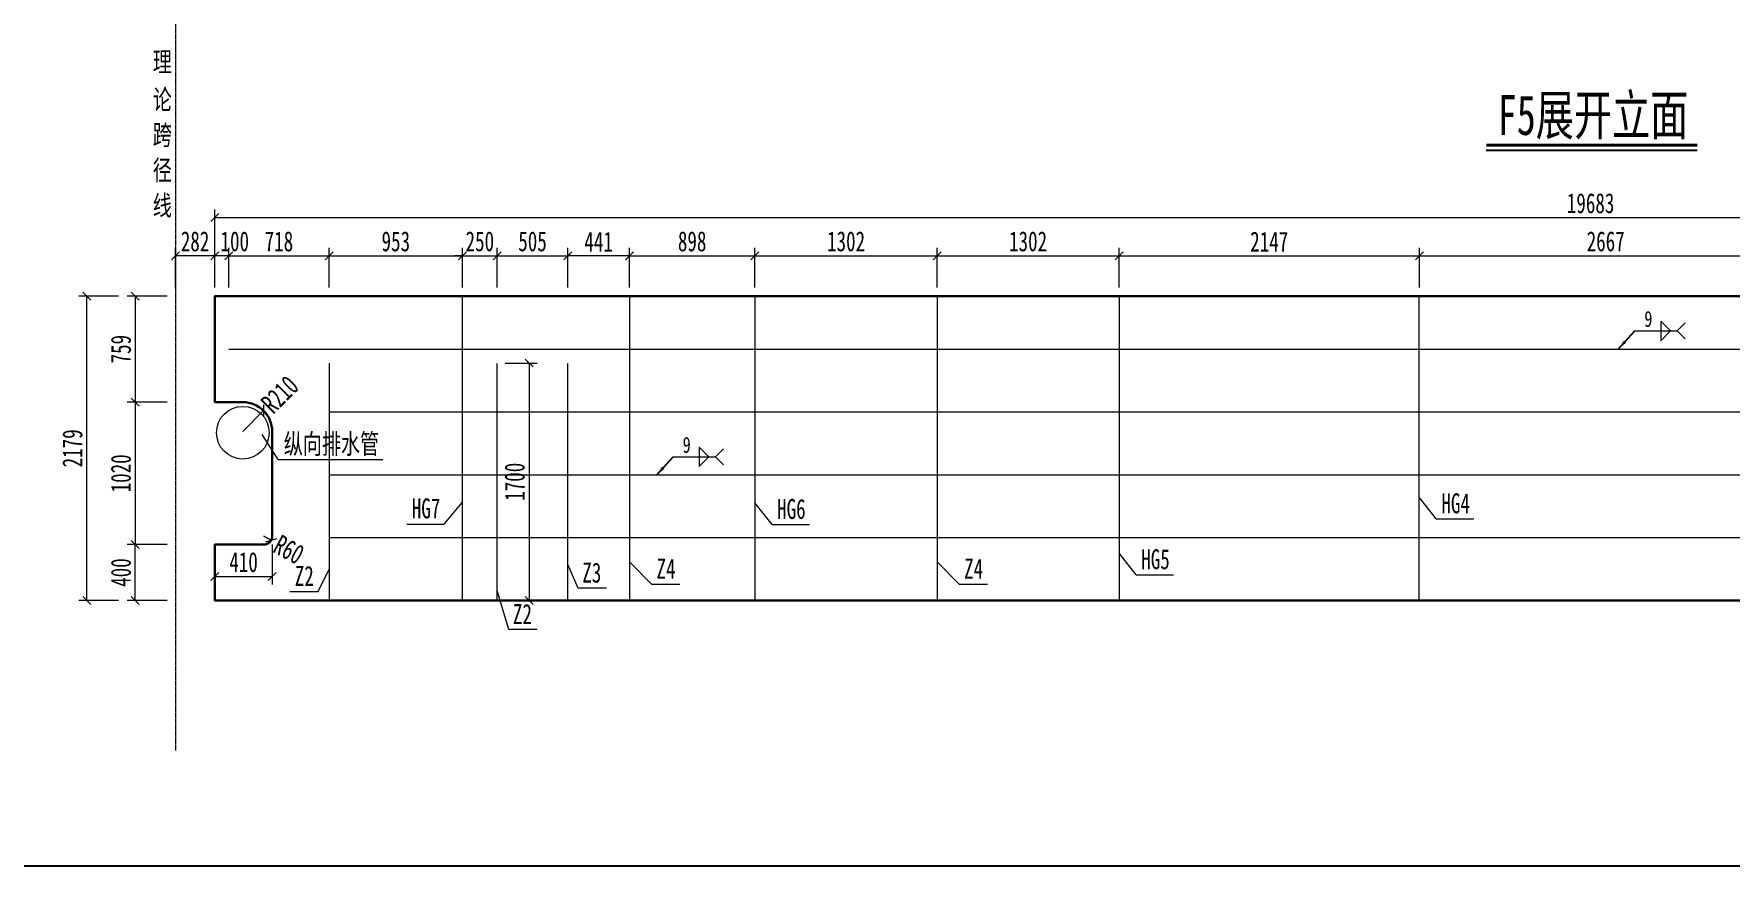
# Model space of a CAD drawing. Header units: millimetres. Extents: x -89049 to 410567, y -307459 to -100425.
# Drawn here: x 300748 to 312882, y -127671 to -121714 of the extents above; entities that cross this region are included whole.
import ezdxf
from ezdxf.enums import TextEntityAlignment as Align

# ---------------------------------------------------------------- set-up
doc = ezdxf.new("R2010")
doc.units = ezdxf.units.MM
doc.linetypes.add('CENTER2', pattern=[28.575, 19.05, -3.175, 3.175, -3.175])
doc.linetypes.add('DASHED', pattern=[0.75, 0.5, -0.25])
doc.layers.get('Defpoints').update_dxf_attribs({"color": 8})
for name, color, linetype, lineweight in [('Dim', 4, 'Continuous', 15), ('中心线', 2, 'CENTER2', 15), ('文字', 7, 'Continuous', 15), ('标注线及字体', 2, 'Continuous', 15), ('桥 构造粗实', 1, 'Continuous', 30), ('细实线', 4, 'Continuous', 15), ('虚线', 7, 'DASHED', 13)]:
    doc.layers.add(name, color=color, linetype=linetype, lineweight=lineweight)
doc.layers.add('Text', color=4, linetype='Continuous')
doc.styles.add('111', font='', dxfattribs={"width": 0.7})
doc.styles.add('BM_Dim', font='', dxfattribs={"width": 0.85})
doc.styles.add('SMEDI', font='', dxfattribs={"width": 0.75})
doc.styles.get("Standard").update_dxf_attribs({"font": ''})
doc.styles.get('111').set_extended_font_data('仿宋_GB2312')
doc.styles.get('BM_Dim').set_extended_font_data('仿宋_GB2312')
doc.styles.get('SMEDI').set_extended_font_data('仿宋_GB2312')
doc.styles.get('Standard').set_extended_font_data('仿宋_GB2312')
doc.dimstyles.new('200', dxfattribs={"dimscale": 0, "dimtxt": 2.5, "dimasz": 1, "dimexe": 1, "dimexo": 1, "dimgap": 0.6, "dimtad": 1, "dimdec": 0, "dimdsep": 46, "dimtxsty": '111', "dimblk": 'OBLIQUE', "dimcen": 0, "dimclrd": 4, "dimclre": 4, "dimclrt": 4, "dimadec": 1, "dimazin": 2, "dimtfac": 1, "dimtdec": 0, "dimtix": 1, "dimtmove": 2, "dimatfit": 3, "dimfxl": 4, "dimfxlon": 1, "dimtolj": 1, "dimlwd": -1, "dimlwe": -1, "dimarcsym": 0})
doc.dimstyles.new('MSteel_1.0_1.0', dxfattribs={"dimtxt": 3, "dimasz": 1.2, "dimexe": 1, "dimexo": 1, "dimgap": 1, "dimtad": 3, "dimtoh": 1, "dimdec": 0, "dimzin": 0, "dimdsep": 46, "dimtxsty": 'Standard', "dimblk": 'ARCHTICK', "dimcen": 0.09, "dimclrd": 3, "dimclre": 3, "dimadec": 0, "dimazin": 0, "dimtfac": 1, "dimtdec": 4, "dimtofl": 0, "dimtmove": 0, "dimatfit": 3, "dimfxl": 1, "dimtolj": 1, "dimtzin": 0, "dimarcsym": 0})

# ---------------------------------------------------------------- blocks, each defined once
blk = doc.blocks.new('_Oblique')
at = {"color": 0, "linetype": 'ByBlock', "lineweight": -2}
blk.add_line((-0.5, -0.5), (0.5, 0.5), dxfattribs=at)
blk = doc.blocks.new('*D609')
at = {"layer": 'Defpoints', "color": 0, "transparency": 16777216}
for p in [(302042, -123302), (302042, -124068), (302142, -124081)]:
    blk.add_point(p, dxfattribs=at)
at = {"layer": '细实线', "color": 4, "transparency": 16777216}
for p, q in [((302042, -123530), (302042, -123245)), ((302142, -123530), (302142, -123245)), ((302142, -123302), (302042, -123302))]:
    blk.add_line(p, q, dxfattribs=at)
at = {"layer": '细实线', "color": 4, "transparency": 16777216, "xscale": 57.14285714285715, "yscale": 57.14285714285715, "zscale": 57.14285714285715, "rotation": 180}
blk.add_blockref('_Oblique', (302042, -123302), dxfattribs=at)
at = {"layer": '细实线', "color": 4, "transparency": 16777216, "xscale": 57.14285714285715, "yscale": 57.14285714285715, "zscale": 57.14285714285715}
blk.add_blockref('_Oblique', (302142, -123302), dxfattribs=at)
at = {"layer": '细实线', "color": 4, "transparency": 16777216, "insert": (302185, -123200), "char_height": 142.9, "attachment_point": 5, "style": '111'}
blk.add_mtext('\\A1;100', dxfattribs=at)
blk = doc.blocks.new('*D610')
at = {"layer": 'Defpoints', "color": 0, "transparency": 16777216}
for p in [(302860, -123302), (302142, -124081), (302860, -124085)]:
    blk.add_point(p, dxfattribs=at)
at = {"layer": '细实线', "color": 4, "transparency": 16777216}
for p, q in [((302142, -123530), (302142, -123245)), ((302860, -123530), (302860, -123245)), ((302142, -123302), (302860, -123302))]:
    blk.add_line(p, q, dxfattribs=at)
at = {"layer": '细实线', "color": 4, "transparency": 16777216, "xscale": 57.14285714285715, "yscale": 57.14285714285715, "zscale": 57.14285714285715, "rotation": 180}
blk.add_blockref('_Oblique', (302142, -123302), dxfattribs=at)
at = {"layer": '细实线', "color": 4, "transparency": 16777216, "xscale": 57.14285714285715, "yscale": 57.14285714285715, "zscale": 57.14285714285715}
blk.add_blockref('_Oblique', (302860, -123302), dxfattribs=at)
at = {"layer": '细实线', "color": 4, "transparency": 16777216, "insert": (302501, -123200), "char_height": 142.9, "attachment_point": 5, "style": '111'}
blk.add_mtext('\\A1;718', dxfattribs=at)
blk = doc.blocks.new('*D611')
at = {"layer": 'Defpoints', "color": 0, "transparency": 16777216}
for p in [(321725, -123029), (321725, -123511), (302042, -123651)]:
    blk.add_point(p, dxfattribs=at)
at = {"layer": '细实线', "color": 4, "transparency": 16777216}
for p, q in [((302042, -123258), (302042, -122972)), ((302042, -123029), (321725, -123029)), ((321725, -123258), (321725, -122972))]:
    blk.add_line(p, q, dxfattribs=at)
at = {"layer": '细实线', "color": 4, "transparency": 16777216, "xscale": 57.14285714285715, "yscale": 57.14285714285715, "zscale": 57.14285714285715, "rotation": 180}
blk.add_blockref('_Oblique', (302042, -123029), dxfattribs=at)
at = {"layer": '细实线', "color": 4, "transparency": 16777216, "xscale": 57.14285714285715, "yscale": 57.14285714285715, "zscale": 57.14285714285715}
blk.add_blockref('_Oblique', (321725, -123029), dxfattribs=at)
at = {"layer": '细实线', "color": 4, "transparency": 16777216, "insert": (311884, -122927), "char_height": 142.9, "attachment_point": 5, "style": '111'}
blk.add_mtext('\\A1;19683', dxfattribs=at)
blk = doc.blocks.new('*D612')
at = {"layer": 'Defpoints', "color": 0, "transparency": 16777216}
for p in [(301760, -123302), (301760, -124097), (302042, -124097)]:
    blk.add_point(p, dxfattribs=at)
at = {"layer": '细实线', "color": 4, "transparency": 16777216}
for p, q in [((301760, -123530), (301760, -123245)), ((302042, -123530), (302042, -123245)), ((302042, -123302), (301760, -123302))]:
    blk.add_line(p, q, dxfattribs=at)
at = {"layer": '细实线', "color": 4, "transparency": 16777216, "xscale": 57.14285714285715, "yscale": 57.14285714285715, "zscale": 57.14285714285715, "rotation": 180}
blk.add_blockref('_Oblique', (301760, -123302), dxfattribs=at)
at = {"layer": '细实线', "color": 4, "transparency": 16777216, "xscale": 57.14285714285715, "yscale": 57.14285714285715, "zscale": 57.14285714285715}
blk.add_blockref('_Oblique', (302042, -123302), dxfattribs=at)
at = {"layer": '细实线', "color": 4, "transparency": 16777216, "insert": (301901, -123200), "char_height": 142.9, "attachment_point": 5, "style": '111'}
blk.add_mtext('\\A1;282', dxfattribs=at)
blk = doc.blocks.new('*D613')
at = {"layer": 'Defpoints', "color": 0, "transparency": 16777216}
for p in [(303813, -123302), (302860, -123731), (303813, -123691)]:
    blk.add_point(p, dxfattribs=at)
at = {"layer": '细实线', "color": 4, "transparency": 16777216}
for p, q in [((302860, -123530), (302860, -123245)), ((303813, -123530), (303813, -123245)), ((302860, -123302), (303813, -123302))]:
    blk.add_line(p, q, dxfattribs=at)
at = {"layer": '细实线', "color": 4, "transparency": 16777216, "xscale": 57.14285714285715, "yscale": 57.14285714285715, "zscale": 57.14285714285715, "rotation": 180}
blk.add_blockref('_Oblique', (302860, -123302), dxfattribs=at)
at = {"layer": '细实线', "color": 4, "transparency": 16777216, "xscale": 57.14285714285715, "yscale": 57.14285714285715, "zscale": 57.14285714285715}
blk.add_blockref('_Oblique', (303813, -123302), dxfattribs=at)
at = {"layer": '细实线', "color": 4, "transparency": 16777216, "insert": (303337, -123200), "char_height": 142.9, "attachment_point": 5, "style": '111'}
blk.add_mtext('\\A1;953', dxfattribs=at)
blk = doc.blocks.new('*D614')
at = {"layer": 'Defpoints', "color": 0, "transparency": 16777216}
for p in [(304063, -123302), (303813, -123731), (304063, -123670)]:
    blk.add_point(p, dxfattribs=at)
at = {"layer": '细实线', "color": 4, "transparency": 16777216}
for p, q in [((303813, -123530), (303813, -123245)), ((304063, -123530), (304063, -123245)), ((303813, -123302), (303756, -123302)), ((303813, -123302), (304063, -123302)), ((304063, -123302), (304120, -123302))]:
    blk.add_line(p, q, dxfattribs=at)
at = {"layer": '细实线', "color": 4, "transparency": 16777216, "xscale": 57.14285714285715, "yscale": 57.14285714285715, "zscale": 57.14285714285715}
blk.add_blockref('_Oblique', (303813, -123302), dxfattribs=at)
at = {"layer": '细实线', "color": 4, "transparency": 16777216, "xscale": 57.14285714285715, "yscale": 57.14285714285715, "zscale": 57.14285714285715, "rotation": 180}
blk.add_blockref('_Oblique', (304063, -123302), dxfattribs=at)
at = {"layer": '细实线', "color": 4, "transparency": 16777216, "insert": (303938, -123200), "char_height": 142.9, "attachment_point": 5, "style": '111'}
blk.add_mtext('\\A1;250', dxfattribs=at)
blk = doc.blocks.new('*D615')
at = {"layer": 'Defpoints', "color": 0, "transparency": 16777216}
for p in [(304567, -123302), (304063, -123670), (304567, -123642)]:
    blk.add_point(p, dxfattribs=at)
at = {"layer": '细实线', "color": 4, "transparency": 16777216}
for p, q in [((304063, -123530), (304063, -123245)), ((304567, -123530), (304567, -123245)), ((304063, -123302), (304567, -123302))]:
    blk.add_line(p, q, dxfattribs=at)
at = {"layer": '细实线', "color": 4, "transparency": 16777216, "xscale": 57.14285714285715, "yscale": 57.14285714285715, "zscale": 57.14285714285715, "rotation": 180}
blk.add_blockref('_Oblique', (304063, -123302), dxfattribs=at)
at = {"layer": '细实线', "color": 4, "transparency": 16777216, "xscale": 57.14285714285715, "yscale": 57.14285714285715, "zscale": 57.14285714285715}
blk.add_blockref('_Oblique', (304567, -123302), dxfattribs=at)
at = {"layer": '细实线', "color": 4, "transparency": 16777216, "insert": (304315, -123200), "char_height": 142.9, "attachment_point": 5, "style": '111'}
blk.add_mtext('\\A1;505', dxfattribs=at)
blk = doc.blocks.new('*D616')
at = {"layer": 'Defpoints', "color": 0, "transparency": 16777216}
for p in [(307209, -123302), (305906, -123630), (307209, -123623)]:
    blk.add_point(p, dxfattribs=at)
at = {"layer": '细实线', "color": 4, "transparency": 16777216}
for p, q in [((305906, -123530), (305906, -123245)), ((307209, -123530), (307209, -123245)), ((305906, -123302), (307209, -123302))]:
    blk.add_line(p, q, dxfattribs=at)
at = {"layer": '细实线', "color": 4, "transparency": 16777216, "xscale": 57.14285714285715, "yscale": 57.14285714285715, "zscale": 57.14285714285715, "rotation": 180}
blk.add_blockref('_Oblique', (305906, -123302), dxfattribs=at)
at = {"layer": '细实线', "color": 4, "transparency": 16777216, "xscale": 57.14285714285715, "yscale": 57.14285714285715, "zscale": 57.14285714285715}
blk.add_blockref('_Oblique', (307209, -123302), dxfattribs=at)
at = {"layer": '细实线', "color": 4, "transparency": 16777216, "insert": (306558, -123200), "char_height": 142.9, "attachment_point": 5, "style": '111'}
blk.add_mtext('\\A1;1302', dxfattribs=at)
blk = doc.blocks.new('*D617')
at = {"layer": 'Defpoints', "color": 0, "transparency": 16777216}
for p in [(308511, -123302), (307209, -123623), (308511, -123660)]:
    blk.add_point(p, dxfattribs=at)
at = {"layer": '细实线', "color": 4, "transparency": 16777216}
for p, q in [((307209, -123530), (307209, -123245)), ((308511, -123530), (308511, -123245)), ((307209, -123302), (308511, -123302))]:
    blk.add_line(p, q, dxfattribs=at)
at = {"layer": '细实线', "color": 4, "transparency": 16777216, "xscale": 57.14285714285715, "yscale": 57.14285714285715, "zscale": 57.14285714285715, "rotation": 180}
blk.add_blockref('_Oblique', (307209, -123302), dxfattribs=at)
at = {"layer": '细实线', "color": 4, "transparency": 16777216, "xscale": 57.14285714285715, "yscale": 57.14285714285715, "zscale": 57.14285714285715}
blk.add_blockref('_Oblique', (308511, -123302), dxfattribs=at)
at = {"layer": '细实线', "color": 4, "transparency": 16777216, "insert": (307860, -123200), "char_height": 142.9, "attachment_point": 5, "style": '111'}
blk.add_mtext('\\A1;1302', dxfattribs=at)
blk = doc.blocks.new('*D618')
at = {"layer": 'Defpoints', "color": 0, "transparency": 16777216}
for p in [(310659, -123302), (310659, -123637), (308511, -123660)]:
    blk.add_point(p, dxfattribs=at)
at = {"layer": '细实线', "color": 4, "transparency": 16777216}
for p, q in [((308511, -123530), (308511, -123245)), ((310659, -123530), (310659, -123245)), ((308511, -123302), (310659, -123302))]:
    blk.add_line(p, q, dxfattribs=at)
at = {"layer": '细实线', "color": 4, "transparency": 16777216, "xscale": 57.14285714285715, "yscale": 57.14285714285715, "zscale": 57.14285714285715, "rotation": 180}
blk.add_blockref('_Oblique', (308511, -123302), dxfattribs=at)
at = {"layer": '细实线', "color": 4, "transparency": 16777216, "xscale": 57.14285714285715, "yscale": 57.14285714285715, "zscale": 57.14285714285715}
blk.add_blockref('_Oblique', (310659, -123302), dxfattribs=at)
at = {"layer": '细实线', "color": 4, "transparency": 16777216, "insert": (309585, -123201), "char_height": 142.9, "attachment_point": 5, "style": '111'}
blk.add_mtext('\\A1;2147', dxfattribs=at)
blk = doc.blocks.new('*D619')
at = {"layer": 'Defpoints', "color": 0, "transparency": 16777216}
for p in [(313325, -123302), (313325, -123637), (310659, -123731)]:
    blk.add_point(p, dxfattribs=at)
at = {"layer": '细实线', "color": 4, "transparency": 16777216}
for p, q in [((310659, -123530), (310659, -123245)), ((313325, -123530), (313325, -123245)), ((310659, -123302), (313325, -123302))]:
    blk.add_line(p, q, dxfattribs=at)
at = {"layer": '细实线', "color": 4, "transparency": 16777216, "xscale": 57.14285714285715, "yscale": 57.14285714285715, "zscale": 57.14285714285715, "rotation": 180}
blk.add_blockref('_Oblique', (310659, -123302), dxfattribs=at)
at = {"layer": '细实线', "color": 4, "transparency": 16777216, "xscale": 57.14285714285715, "yscale": 57.14285714285715, "zscale": 57.14285714285715}
blk.add_blockref('_Oblique', (313325, -123302), dxfattribs=at)
at = {"layer": '细实线', "color": 4, "transparency": 16777216, "insert": (311992, -123200), "char_height": 142.9, "attachment_point": 5, "style": '111'}
blk.add_mtext('\\A1;2667', dxfattribs=at)
blk = doc.blocks.new('*D836')
at = {"layer": 'Defpoints', "color": 0, "transparency": 16777216}
for p in [(305906, -123302), (305008, -123636), (305906, -123630)]:
    blk.add_point(p, dxfattribs=at)
at = {"layer": '细实线', "color": 4, "transparency": 16777216}
for p, q in [((305008, -123530), (305008, -123245)), ((305906, -123530), (305906, -123245)), ((305008, -123302), (305906, -123302))]:
    blk.add_line(p, q, dxfattribs=at)
at = {"layer": '细实线', "color": 4, "transparency": 16777216, "xscale": 57.14285714285715, "yscale": 57.14285714285715, "zscale": 57.14285714285715, "rotation": 180}
blk.add_blockref('_Oblique', (305008, -123302), dxfattribs=at)
at = {"layer": '细实线', "color": 4, "transparency": 16777216, "xscale": 57.14285714285715, "yscale": 57.14285714285715, "zscale": 57.14285714285715}
blk.add_blockref('_Oblique', (305906, -123302), dxfattribs=at)
at = {"layer": '细实线', "color": 4, "transparency": 16777216, "insert": (305457, -123200), "char_height": 142.9, "attachment_point": 5, "style": '111'}
blk.add_mtext('\\A1;898', dxfattribs=at)
blk = doc.blocks.new('_ArchTick')
at = {"color": 0, "linetype": 'ByBlock', "const_width": 0.15}
blk.add_lwpolyline([(-0.5, -0.5), (0.5, 0.5)], dxfattribs=at)
blk = doc.blocks.new('角焊缝2')
at = {"layer": 'Dim'}
blk.add_line((-3138.01, 370.22), (-3132.7, 370.22), dxfattribs=at)
blk.add_lwpolyline([(-3134.75, 371.45), (-3134.75, 368.99), (-3133.52, 370.22)], close=True, dxfattribs=at)
blk.add_lwpolyline([(-3131.7, 369.22), (-3132.7, 370.22), (-3131.7, 371.22)], dxfattribs=at)
blk = doc.blocks.new('*D1949')
at = {"layer": 'Defpoints', "color": 0, "transparency": 16777216}
for p in [(304567, -123302), (304567, -123642), (305008, -123663)]:
    blk.add_point(p, dxfattribs=at)
at = {"layer": '细实线', "color": 4, "transparency": 16777216}
for p, q in [((304567, -123530), (304567, -123245)), ((305008, -123530), (305008, -123245)), ((305008, -123302), (304567, -123302))]:
    blk.add_line(p, q, dxfattribs=at)
at = {"layer": '细实线', "color": 4, "transparency": 16777216, "xscale": 57.14285714285715, "yscale": 57.14285714285715, "zscale": 57.14285714285715}
for p, rotation in [((304567, -123302), 179.9999338667262), ((305008, -123302), 359.9999338667262)]:
    blk.add_blockref('_Oblique', p, dxfattribs=dict(at, rotation=rotation))
at = {"layer": '细实线', "color": 4, "transparency": 16777216, "insert": (304788, -123201), "char_height": 142.9, "attachment_point": 5, "rotation": 359.9999, "style": '111'}
blk.add_mtext('\\A1;441', dxfattribs=at)
blk = doc.blocks.new('*D3054')
at = {"layer": 'Defpoints', "color": 0, "transparency": 16777216}
for p in [(301473, -125370), (302043, -125370), (302043, -125770)]:
    blk.add_point(p, dxfattribs=at)
at = {"layer": '细实线', "color": 4, "transparency": 16777216}
for p, q in [((301702, -125370), (301416, -125370)), ((301473, -125770), (301473, -125370)), ((301702, -125770), (301416, -125770))]:
    blk.add_line(p, q, dxfattribs=at)
at = {"layer": '细实线', "color": 4, "transparency": 16777216, "xscale": 57.14285714285715, "yscale": 57.14285714285715, "zscale": 57.14285714285715}
for p, rotation in [((301473, -125370), 90), ((301473, -125770), 270)]:
    blk.add_blockref('_Oblique', p, dxfattribs=dict(at, rotation=rotation))
at = {"layer": '细实线', "color": 4, "transparency": 16777216, "insert": (301371, -125570), "char_height": 142.9, "attachment_point": 5, "rotation": 90, "style": '111'}
blk.add_mtext('\\A1;400', dxfattribs=at)
blk = doc.blocks.new('*D3055')
at = {"layer": 'Defpoints', "color": 0, "transparency": 16777216}
for p in [(302043, -124350), (301473, -125370), (302043, -125370)]:
    blk.add_point(p, dxfattribs=at)
at = {"layer": '细实线', "color": 4, "transparency": 16777216}
for p, q in [((301702, -124350), (301416, -124350)), ((301473, -124350), (301473, -125370)), ((301702, -125370), (301416, -125370))]:
    blk.add_line(p, q, dxfattribs=at)
at = {"layer": '细实线', "color": 4, "transparency": 16777216, "xscale": 57.14285714285715, "yscale": 57.14285714285715, "zscale": 57.14285714285715}
for p, rotation in [((301473, -124350), 90), ((301473, -125370), 270)]:
    blk.add_blockref('_Oblique', p, dxfattribs=dict(at, rotation=rotation))
at = {"layer": '细实线', "color": 4, "transparency": 16777216, "insert": (301371, -124860), "char_height": 142.9, "attachment_point": 5, "rotation": 90, "style": '111'}
blk.add_mtext('\\A1;1020', dxfattribs=at)
blk = doc.blocks.new('*D3056')
at = {"layer": 'Defpoints', "color": 0, "transparency": 16777216}
for p in [(302043, -123591), (301473, -124350), (302043, -124350)]:
    blk.add_point(p, dxfattribs=at)
at = {"layer": '细实线', "color": 4, "transparency": 16777216}
for p, q in [((301702, -123591), (301416, -123591)), ((301473, -123591), (301473, -124350)), ((301702, -124350), (301416, -124350))]:
    blk.add_line(p, q, dxfattribs=at)
at = {"layer": '细实线', "color": 4, "transparency": 16777216, "xscale": 57.14285714285715, "yscale": 57.14285714285715, "zscale": 57.14285714285715}
for p, rotation in [((301473, -123591), 90), ((301473, -124350), 270)]:
    blk.add_blockref('_Oblique', p, dxfattribs=dict(at, rotation=rotation))
at = {"layer": '细实线', "color": 4, "transparency": 16777216, "insert": (301371, -123971), "char_height": 142.9, "attachment_point": 5, "rotation": 90, "style": '111'}
blk.add_mtext('\\A1;759', dxfattribs=at)
blk = doc.blocks.new('*D3057')
at = {"layer": 'Defpoints', "color": 0, "transparency": 16777216}
for p in [(301126, -123591), (302043, -123591), (302043, -125770)]:
    blk.add_point(p, dxfattribs=at)
at = {"layer": '细实线', "color": 4, "transparency": 16777216}
for p, q in [((301354, -123591), (301069, -123591)), ((301126, -125770), (301126, -123591)), ((301354, -125770), (301069, -125770))]:
    blk.add_line(p, q, dxfattribs=at)
at = {"layer": '细实线', "color": 4, "transparency": 16777216, "xscale": 57.14285714285715, "yscale": 57.14285714285715, "zscale": 57.14285714285715}
for p, rotation in [((301126, -123591), 90), ((301126, -125770), 270)]:
    blk.add_blockref('_Oblique', p, dxfattribs=dict(at, rotation=rotation))
at = {"layer": '细实线', "color": 4, "transparency": 16777216, "insert": (301024, -124681), "char_height": 142.9, "attachment_point": 5, "rotation": 90, "style": '111'}
blk.add_mtext('\\A1;2179', dxfattribs=at)
blk = doc.blocks.new('*D3058')
at = {"layer": 'Defpoints', "color": 0, "transparency": 16777216}
for p in [(302453, -125205), (302043, -125370), (302453, -125598)]:
    blk.add_point(p, dxfattribs=at)
at = {"layer": '细实线', "color": 4, "transparency": 16777216}
for p, q in [((302043, -125427), (302043, -125655)), ((302453, -125369), (302453, -125655)), ((302043, -125598), (302453, -125598))]:
    blk.add_line(p, q, dxfattribs=at)
at = {"layer": '细实线', "color": 4, "transparency": 16777216, "xscale": 57.14285714285715, "yscale": 57.14285714285715, "zscale": 57.14285714285715, "rotation": 180}
blk.add_blockref('_Oblique', (302043, -125598), dxfattribs=at)
at = {"layer": '细实线', "color": 4, "transparency": 16777216, "xscale": 57.14285714285715, "yscale": 57.14285714285715, "zscale": 57.14285714285715}
blk.add_blockref('_Oblique', (302453, -125598), dxfattribs=at)
at = {"layer": '细实线', "color": 4, "transparency": 16777216, "insert": (302248, -125496), "char_height": 142.9, "attachment_point": 5, "style": '111'}
blk.add_mtext('\\A1;410', dxfattribs=at)
blk = doc.blocks.new('*D3059')
at = {"layer": 'Defpoints', "color": 0, "transparency": 16777216}
for p in [(302393, -125310), (302446, -125339)]:
    blk.add_point(p, dxfattribs=at)
at = {"layer": '细实线', "color": 4, "transparency": 16777216}
for p, q in [((302446, -125339), (302393, -125310)), ((302393, -125310), (302446, -125339))]:
    blk.add_line(p, q, dxfattribs=at)
at = {"layer": '细实线', "color": 4, "transparency": 16777216, "xscale": 57.14285714285715, "yscale": 57.14285714285715, "zscale": 57.14285714285715, "rotation": 331.7452844346546}
blk.add_blockref('_Oblique', (302446, -125339), dxfattribs=at)
at = {"layer": '细实线', "color": 4, "transparency": 16777216, "insert": (302572, -125406), "char_height": 142.9, "attachment_point": 5, "rotation": 331.7453, "style": '111'}
blk.add_mtext('\\A1;R60', dxfattribs=at)
blk = doc.blocks.new('*D3060')
at = {"layer": 'Defpoints', "color": 0, "transparency": 16777216}
for p in [(302391, -124411), (302243, -124560)]:
    blk.add_point(p, dxfattribs=at)
at = {"layer": '细实线', "color": 4, "transparency": 16777216}
for p in [(302243, -124560), (302391, -124411)]:
    blk.add_line(p, (302391, -124411), dxfattribs=at)
at = {"layer": '细实线', "color": 4, "transparency": 16777216, "xscale": 57.14285714285715, "yscale": 57.14285714285715, "zscale": 57.14285714285715, "rotation": 225.0641405742848}
blk.add_blockref('_Oblique', (302391, -124411), dxfattribs=at)
at = {"layer": '细实线', "color": 4, "transparency": 16777216, "insert": (302507, -124296), "char_height": 142.9, "attachment_point": 5, "rotation": 45.0641, "style": '111'}
blk.add_mtext('\\A1;R210', dxfattribs=at)
blk = doc.blocks.new('*D3074')
at = {"layer": 'Defpoints', "color": 0, "transparency": 16777216}
for p in [(304063, -124070), (304063, -125770), (304290, -125770)]:
    blk.add_point(p, dxfattribs=at)
at = {"layer": '细实线', "color": 4, "transparency": 16777216}
for p, q in [((304120, -124070), (304348, -124070)), ((304290, -124070), (304290, -125770)), ((304120, -125770), (304348, -125770))]:
    blk.add_line(p, q, dxfattribs=at)
at = {"layer": '细实线', "color": 4, "transparency": 16777216, "xscale": 57.14285714285715, "yscale": 57.14285714285715, "zscale": 57.14285714285715}
for p, rotation in [((304290, -124070), 90), ((304290, -125770), 270)]:
    blk.add_blockref('_Oblique', p, dxfattribs=dict(at, rotation=rotation))
at = {"layer": '细实线', "color": 4, "transparency": 16777216, "insert": (304188, -124920), "char_height": 142.9, "attachment_point": 5, "rotation": 90, "style": '111'}
blk.add_mtext('\\A1;1700', dxfattribs=at)

msp = doc.modelspace()

# ---------------------------------------------------------------- linework, layer by layer
at = {"color": 4}
msp.add_line((311138.1, -122545.7), (312647.5, -122545.7), dxfattribs=at)
at = {"color": 6, "const_width": 20.6}
msp.add_lwpolyline([(311138.1, -122511.4), (312647.5, -122511.4)], dxfattribs=at)
at = {"layer": 'Defpoints'}
msp.add_lwpolyline([(300566.6, -113054.1), (322566.6, -113054.1), (322566.6, -127671.3), (300566.6, -127671.3)], close=True, dxfattribs=at)
at = {"layer": '中心线', "ltscale": 0.3}
msp.add_line((301760.7, -114537.6), (301760.7, -126844.4), dxfattribs=at)
at = {"layer": '桥 构造粗实'}
msp.add_lwpolyline([(321725.5, -123591.1), (302042.7, -123591.1), (302042.7, -124350.1), (302242.7, -124350.1, -0.4142136), (302452.7, -124560.1), (302452.7, -125310.1, -0.4142136), (302392.7, -125370.1), (302042.7, -125370.1), (302042.7, -125770.1), (321725.5, -125770.1)], format="xyb", close=True, dxfattribs=at)
at = {"layer": '细实线'}
for p, q in [((302496.5, -124760.5), (302381.8, -124582.6)), ((302496.5, -124760.5), (303243.6, -124760.5)), ((303682.8, -125222.5), (303813, -125066)), ((306028.2, -125226.8), (305906.4, -125070.3)), ((310780.4, -125186.3), (310658.6, -125029.8)), ((310780.4, -125186.3), (311048, -125186.3)), ((303415.1, -125222.5), (303682.8, -125222.5)), ((306028.2, -125226.8), (306295.8, -125226.8)), ((308633, -125586.7), (308511.2, -125430.1)), ((302780.6, -125706), (302860.5, -125545.5)), ((304640.7, -125682.3), (304567.3, -125512.5)), ((305165.8, -125653.8), (305008.2, -125493.3)), ((307366.3, -125653.8), (307208.7, -125493.3)), ((304144.5, -125978.8), (304062.7, -125698.1)), ((304843.5, -125682.3), (304640.7, -125682.3)), ((305165.8, -125653.8), (305368.6, -125653.8)), ((307366.3, -125653.8), (307569.1, -125653.8)), ((308633, -125586.7), (308900.6, -125586.7)), ((302577.8, -125706), (302780.6, -125706)), ((304347.3, -125978.8), (304144.5, -125978.8))]:
    msp.add_line(p, q, dxfattribs=at)
at = {"layer": '细实线', "color": 8}
msp.add_circle((302242.7, -124568.7), 188.5, dxfattribs=at)
at = {"layer": '虚线', "ltscale": 5}
for p, q in [((303813, -125770.1), (303813, -123591.1)), ((305008.2, -123591.1), (305008.2, -125770.1)), ((305906.4, -123591.1), (305906.4, -125770.1)), ((307208.7, -123591.1), (307208.7, -125770.1)), ((308511.2, -123591.1), (308511.2, -125770.1)), ((310658.6, -125770.1), (310658.6, -123591.1)), ((302142.5, -123970.1), (321725.5, -123970.1)), ((302860.5, -124070.1), (302860.5, -125770.1)), ((304062.7, -125770.1), (304062.7, -124070.1)), ((304567.3, -125770.1), (304567.3, -124070.1)), ((302860.5, -124420.1), (321725.5, -124420.1)), ((302860.5, -124870.1), (321725.5, -124870.1)), ((302860.5, -125320.1), (321725.5, -125320.1))]:
    msp.add_line(p, q, dxfattribs=at)

# ---------------------------------------------------------------- block references
at = {"layer": '细实线', "color": 8, "xscale": 57.1428571428572, "yscale": 57.1428571428572, "zscale": 57.1428571428572}
for p in [(491514.6, -144995.5), (484635.4, -145897.1)]:
    msp.add_blockref('角焊缝2', p, dxfattribs=at)

# ---------------------------------------------------------------- texts
at = {"layer": 'Text', "style": 'SMEDI', "width": 0.75}
for p in [(312268, -123754.4), (305388.8, -124656)]:
    msp.add_text('9', height=114.3, dxfattribs=at).set_placement(p, align=Align.MIDDLE_LEFT)
at = {"layer": '文字', "style": 'BM_Dim', "width": 0.7}
for s, height, p in [('理', 142.9, (301666.6, -122028.7)), ('论', 142.9, (301666.6, -122298.8)), ('跨', 142.9, (301666.6, -122551.4)), ('径', 142.9, (301666.6, -122803.9)), ('线', 142.9, (301666.6, -123056.5)), ('纵向排水管', 142.86, (302876.5, -124762.8)), ('HG7', 142.86, (303553.5, -125224.9)), ('HG6', 142.86, (306166.6, -125229.1)), ('HG4', 142.86, (310918.8, -125188.6)), ('HG5', 142.86, (308771.4, -125589)), ('Z2', 142.86, (302682.2, -125708.3)), ('Z3', 142.86, (304739.1, -125684.6)), ('Z4', 142.86, (305270.2, -125656.1)), ('Z4', 142.86, (307470.7, -125656.1)), ('Z2', 142.86, (304242.9, -125981.1))]:
    msp.add_text(s, height=height, dxfattribs=at).set_placement(p, align=Align.BOTTOM_CENTER)
at = {"layer": '标注线及字体', "style": '111', "width": 0.7}
msp.add_text('F5展开立面', height=285.71, dxfattribs=at).set_placement((311901.5, -122289.2), align=Align.MIDDLE)

# ---------------------------------------------------------------- dimensions: what is measured, and where the dimension line sits
at = {"layer": '细实线'}
for base, p1, p2, picture, middle in [((321725.5, -123029.1), (302042.5, -123651), (321725.5, -123510.6), '*D611', (311884, -122926.9)), ((301760.5, -123301.8), (302042.5, -124097), (301760.5, -124097), '*D612', (301901.5, -123199.6)), ((302860.5, -123301.8), (302142.5, -124081.1), (302860.5, -124084.7), '*D610', (302501.5, -123199.6)), ((303813.0465, -123301.8329), (302860.4966, -123731.4384), (303813.0465, -123690.7051), '*D613', (303336.7715, -123199.5935)), ((304062.7, -123301.8), (303813, -123731.4), (304062.7, -123670), '*D614', (303937.9, -123199.6)), ((304567.3, -123301.8), (304062.7, -123670), (304567.3, -123641.6), '*D615', (304315, -123199.6)), ((305906.4, -123301.8), (305008.2, -123635.9), (305906.4, -123629.7), '*D836', (305457.3, -123199.6)), ((307208.7, -123301.8), (305906.4, -123629.7), (307208.7, -123623.1), '*D616', (306557.6, -123199.6)), ((308511.1624, -123301.8329), (307208.7292, -123623.087), (308511.1624, -123659.5295), '*D617', (307859.9458, -123199.5935)), ((310658.6, -123301.8), (308511.2, -123659.5), (310658.6, -123636.9), '*D618', (309584.9, -123201.1)), ((313325.5, -123301.8), (310658.6, -123731.4), (313325.5, -123636.9), '*D619', (311992, -123199.6)), ((302452.7, -125597.8), (302042.7, -125370.1), (302452.7, -125205.3), '*D3058', (302247.7, -125495.6))]:
    dim = msp.add_linear_dim(base=base, p1=p1, p2=p2, dimstyle='200', override={"dimscale": 57.142857, "dimblk": 'Oblique'}, dxfattribs=at)
    dim.commit()
    dim.dimension.update_dxf_attribs({"geometry": picture, "text_midpoint": middle})
dim = msp.add_linear_dim(base=(302042.5, -123301.8), p1=(302142.5, -124081.1), p2=(302042.5, -124067.6), dimstyle='200', override={"dimscale": 57.142857, "dimblk": 'Oblique'}, dxfattribs=at)
dim.commit()
dim.dimension.update_dxf_attribs({"geometry": '*D609', "text_midpoint": (302185.1, -123199.6), "dimtype": 160})
for base, p1, p2, angle, picture, middle in [((304567.3, -123301.8), (305008.2, -123663.4), (304567.3, -123641.6), 179.99993, '*D1949', (304787.8, -123201.1)), ((301125.8, -123591.1), (302042.7, -125770.1), (302042.7, -123591.1), 90, '*D3057', (301023.6, -124680.6)), ((301473.4, -124350.1), (302042.7, -123591.1), (302042.7, -124350.1), 270, '*D3056', (301371.2, -123970.6)), ((304290.5, -125770.1), (304062.7, -124070.1), (304062.7, -125770.1), 90, '*D3074', (304188.2, -124920.1)), ((301473.4, -125370.1), (302042.7, -124350.1), (302042.7, -125370.1), 270, '*D3055', (301371.2, -124860.1)), ((301473.4, -125370.1), (302042.7, -125770.1), (302042.7, -125370.1), 90, '*D3054', (301371.2, -125570.1))]:
    dim = msp.add_linear_dim(base=base, p1=p1, p2=p2, angle=angle, dimstyle='200', override={"dimscale": 57.142857, "dimblk": 'Oblique'}, dxfattribs=at)
    dim.commit()
    dim.dimension.update_dxf_attribs({"geometry": picture, "text_midpoint": middle})
for center, mpoint, picture, middle in [((302242.7, -124560.1), (302391.1, -124411.5), '*D3060', (302506.6, -124295.7)), ((302392.7, -125310.1), (302445.6, -125338.5), '*D3059', (302571.6, -125406.3))]:
    dim = msp.add_radius_dim(center=center, mpoint=mpoint, dimstyle='200', override={"dimscale": 57.142857, "dimblk": 'Oblique'}, dxfattribs=at)
    dim.commit()
    dim.dimension.update_dxf_attribs({"geometry": picture, "text_midpoint": middle, "dimtype": 164})

# ---------------------------------------------------------------- leaders
at = {"layer": 'Dim'}
for points in [[(312083.9, -123969.5), (312199.8, -123839.9)], [(305204.7, -124871.1), (305320.6, -124741.5)]]:
    msp.add_leader(points, dimstyle='MSteel_1.0_1.0', override={"dimscale": 57.142857, "dimclrd": 256}, dxfattribs=at)

doc.saveas('drawing.dxf')
